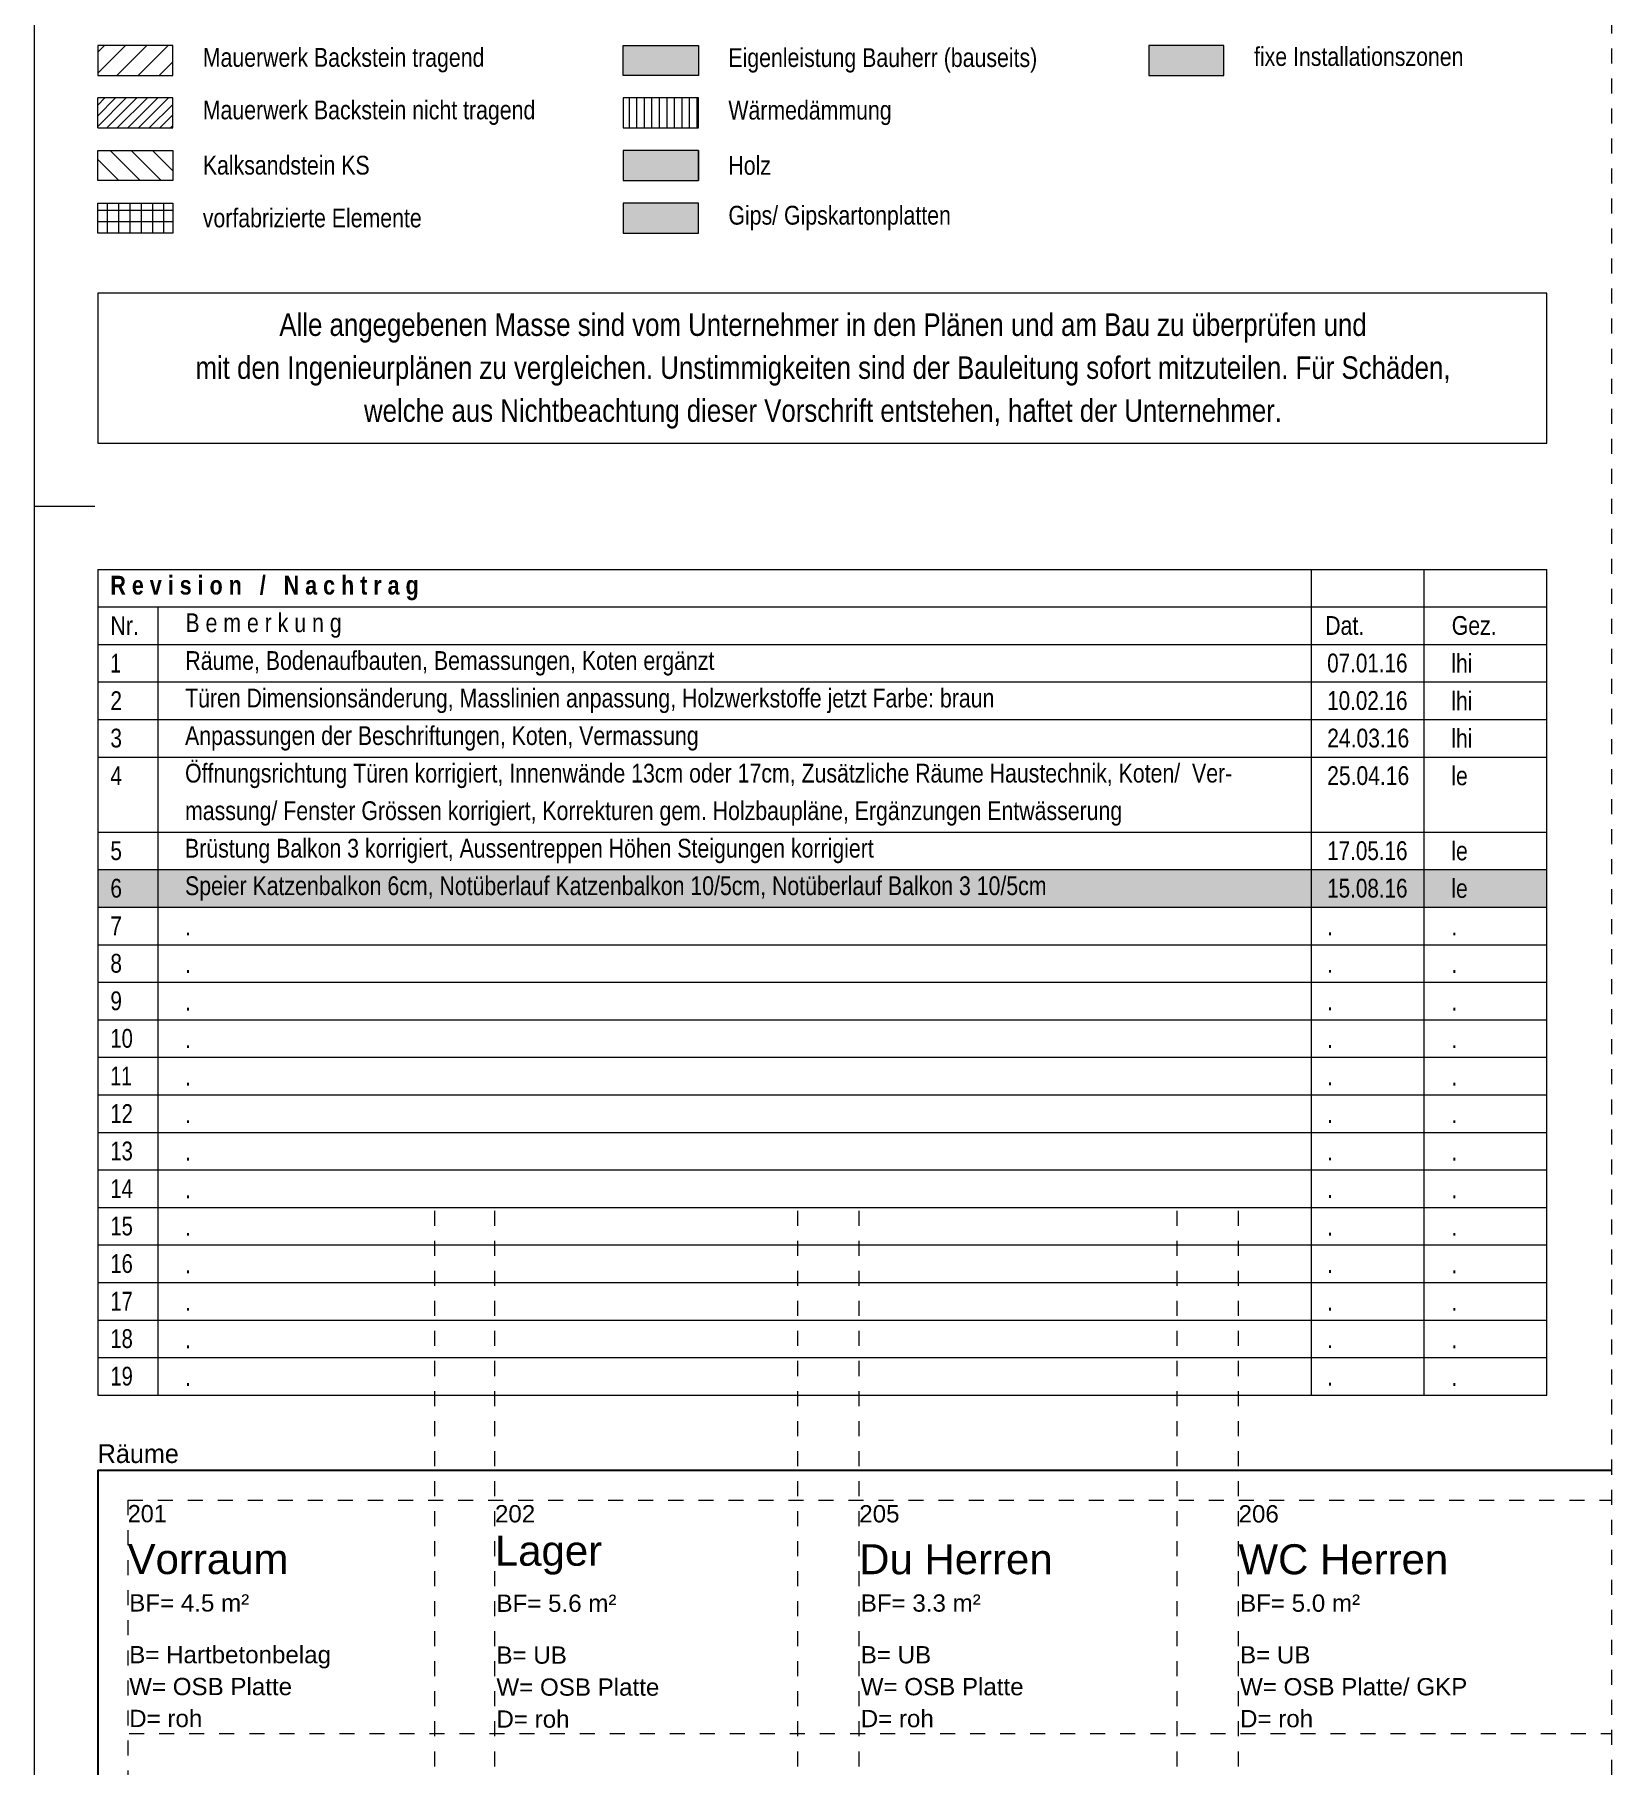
# Model space of a CAD drawing. Header units: metres. Extents: x -94.5 to -10.5, y 121.5 to 156.5.
# Drawn here: x -94.46 to -83.96, y 133.27 to 144.79 of the extents above; entities that cross this region are included whole.
import ezdxf

# ---------------------------------------------------------------- set-up
doc = ezdxf.new("R2010")
doc.units = ezdxf.units.M
doc.linetypes.add('AUSGEZOGEN', pattern=[0])
doc.linetypes.add('VERDECKT2_S2', pattern=[0.09, 0.05, -0.04])
for name, color, linetype, lineweight in [('XR$1$Hilfskonstruktion', 5, 'VERDECKT2_S2', 13), ('XR$1$Plankopf', 7, 'AUSGEZOGEN', 13), ('XR$1$Raumbezeichnung', 7, 'AUSGEZOGEN', 18), ('XR$1$Text_Werkplan_Ausfuehrung', 7, 'AUSGEZOGEN', 25)]:
    doc.layers.add(name, color=color, linetype=linetype, lineweight=lineweight)
doc.styles.add('ARIAL', font='ARIAL.TTF')
doc.styles.add('ARIALNARROW', font='ARIALN.TTF')

msp = doc.modelspace()

# ---------------------------------------------------------------- hatches: boundary and pattern name
at = {"layer": 'XR$1$Plankopf'}
h = msp.add_hatch(dxfattribs=at)
h.set_pattern_fill('SCHRAFFUR_1', color=256, scale=0.05, style=0, pattern_type=2)
h.set_pattern_definition([(45, (0, 0), (-0.14142136, 0.14142136), []), (45, (-0.07071, 0.07071), (-0.14142136, 0.14142136), [])])
h.paths.add_polyline_path([(-94.0411, 144.5224), (-93.5411, 144.5224), (-93.5411, 144.7224), (-94.0411, 144.7224)], flags=0)
for color, points in [(202, [(-90.5411, 144.7224), (-90.5411, 144.5224), (-90.0411, 144.5224), (-90.0411, 144.7224)]), (11, [(-87.0411, 144.5224), (-86.5411, 144.5224), (-86.5411, 144.7224), (-87.0411, 144.7224)]), (42, [(-90.5411, 143.8224), (-90.0411, 143.8224), (-90.0411, 144.0224), (-90.5411, 144.0224)]), (9, [(-90.5411, 143.4724), (-90.0411, 143.4724), (-90.0411, 143.6724), (-90.5411, 143.6724)]), (3, [(-94.0411, 139.2324), (-94.0411, 138.9824), (-84.3911, 138.9824), (-84.3911, 139.2324)])]:
    msp.add_hatch(color=color, dxfattribs=at).paths.add_polyline_path(points)
h = msp.add_hatch(dxfattribs=at)
h.set_pattern_fill('SCHRAFFUR_31', color=256, scale=0.05, style=0, pattern_type=2)
h.set_pattern_definition([(45, (0, 0), (-0.07071068, 0.07071068), []), (45, (-0.03536, 0.03536), (-0.07071068, 0.07071068), [])])
h.paths.add_polyline_path([(-94.0411, 144.1724), (-93.5411, 144.1724), (-93.5411, 144.3724), (-94.0411, 144.3724)], flags=0)
h = msp.add_hatch(dxfattribs=at)
h.set_pattern_fill('SCHRAFFUR_9', color=256, scale=0.05, style=0, pattern_type=2)
h.set_pattern_definition([(90, (0, 0), (-0.1, 6e-18), []), (90, (-0.05, 6e-18), (-0.1, 6e-18), [])])
h.paths.add_polyline_path([(-90.5411, 144.1724), (-90.0411, 144.1724), (-90.0411, 144.3724), (-90.5411, 144.3724)], flags=0)
h = msp.add_hatch(dxfattribs=at)
h.set_pattern_fill('SCHRAFFUR_2', color=256, scale=0.05, style=0, pattern_type=2)
h.set_pattern_definition([(135, (0, 0), (-0.14142136, -0.14142136), []), (135, (-0.07071, -0.07071), (-0.14142136, -0.14142136), [])])
h.paths.add_polyline_path([(-93.5411, 143.8224), (-93.5411, 144.0224), (-94.0411, 144.0224), (-94.0411, 143.8224)], flags=0)
h = msp.add_hatch(dxfattribs=at)
h.set_pattern_fill('SCHRAFFUR_7', color=256, scale=0.05, style=0, pattern_type=2)
h.set_pattern_definition([(0, (0, 0), (0, 0.075), []), (90, (0, 0), (-0.075, 5e-18), [])])
h.paths.add_polyline_path([(-93.5411, 143.4724), (-93.5411, 143.6724), (-94.0411, 143.6724), (-94.0411, 143.4724)], flags=0)

# ---------------------------------------------------------------- linework, layer by layer
at = {"layer": 'XR$1$Hilfskonstruktion'}
for p, q in [((-83.9611, 156.5024), (-83.9611, 121.5024)), ((-91.7956, 123.2596), (-91.7956, 136.9824)), ((-91.3956, 123.2596), (-91.3956, 136.9824)), ((-89.3795, 123.2596), (-89.3795, 136.9824)), ((-88.9696, 123.2596), (-88.9696, 136.9824)), ((-86.8536, 123.2596), (-86.8536, 136.9824)), ((-86.4437, 123.2596), (-86.4437, 136.9824)), ((-93.8411, 135.0324), (-83.9611, 135.0324)), ((-93.8411, 135.0324), (-93.8411, 125.1718)), ((-93.8313, 133.4792), (-83.9611, 133.4792))]:
    msp.add_line(p, q, dxfattribs=at)
at = {"layer": 'XR$1$Plankopf'}
for p, q in [((-94.4611, 121.5024), (-94.4611, 156.5024)), ((-93.5411, 144.7224), (-94.0411, 144.7224)), ((-94.0411, 144.7224), (-94.0411, 144.5224)), ((-93.5411, 144.5224), (-93.5411, 144.7224)), ((-90.5411, 144.7224), (-90.0411, 144.7224)), ((-90.5411, 144.5224), (-90.5411, 144.7224)), ((-90.0411, 144.7224), (-90.0411, 144.5224)), ((-86.5411, 144.7224), (-87.0411, 144.7224)), ((-87.0411, 144.7224), (-87.0411, 144.5224)), ((-86.5411, 144.5224), (-86.5411, 144.7224)), ((-94.0411, 144.5224), (-93.5411, 144.5224)), ((-90.0411, 144.5224), (-90.5411, 144.5224)), ((-87.0411, 144.5224), (-86.5411, 144.5224)), ((-93.5411, 144.3724), (-94.0411, 144.3724)), ((-94.0411, 144.1724), (-94.0411, 144.3724)), ((-93.5411, 144.1724), (-93.5411, 144.3724)), ((-90.0411, 144.3724), (-90.5411, 144.3724)), ((-90.5411, 144.3724), (-90.5411, 144.1724)), ((-90.0411, 144.1724), (-90.0411, 144.3724)), ((-94.0411, 144.1724), (-93.5411, 144.1724)), ((-90.5411, 144.1724), (-90.0411, 144.1724)), ((-94.0411, 144.0224), (-93.5411, 144.0224)), ((-94.0411, 143.8224), (-94.0411, 144.0224)), ((-93.5411, 144.0224), (-93.5411, 143.8224)), ((-90.0411, 144.0224), (-90.5411, 144.0224)), ((-90.5411, 144.0224), (-90.5411, 143.8224)), ((-90.0411, 144.0224), (-90.0411, 143.8224)), ((-90.0411, 143.8224), (-90.0411, 144.0224)), ((-93.5411, 143.8224), (-94.0411, 143.8224)), ((-90.5411, 143.8224), (-90.0411, 143.8224)), ((-94.0411, 143.6724), (-93.5411, 143.6724)), ((-94.0411, 143.4724), (-94.0411, 143.6724)), ((-93.5411, 143.6724), (-93.5411, 143.4724)), ((-90.0411, 143.6724), (-90.5411, 143.6724)), ((-90.5411, 143.6724), (-90.5411, 143.4724)), ((-90.0411, 143.4724), (-90.0411, 143.6724)), ((-93.5411, 143.4724), (-94.0411, 143.4724)), ((-90.5411, 143.4724), (-90.0411, 143.4724)), ((-94.0411, 143.0724), (-94.0411, 142.0724)), ((-84.3911, 143.0724), (-94.0411, 143.0724)), ((-84.3911, 142.0724), (-84.3911, 143.0724)), ((-94.0411, 142.0724), (-84.3911, 142.0724)), ((-94.4611, 141.6524), (-94.0611, 141.6524)), ((-94.0411, 141.2324), (-84.3911, 141.2324)), ((-94.0411, 141.2324), (-94.0411, 135.7324)), ((-85.9585, 135.7324), (-85.9585, 141.2324)), ((-85.2085, 135.7324), (-85.2085, 141.2324)), ((-84.3911, 135.7324), (-84.3911, 141.2324)), ((-94.0411, 140.9824), (-84.3911, 140.9824)), ((-93.6409, 140.9824), (-93.6409, 135.7324)), ((-94.0411, 140.7324), (-84.3911, 140.7324)), ((-94.0411, 140.4824), (-84.3911, 140.4824)), ((-94.0411, 140.2324), (-84.3911, 140.2324)), ((-94.0411, 139.9824), (-84.3911, 139.9824)), ((-94.0411, 139.4824), (-84.3911, 139.4824)), ((-94.0411, 139.2324), (-84.3911, 139.2324)), ((-94.0411, 138.9824), (-84.3911, 138.9824)), ((-94.0411, 138.7324), (-84.3911, 138.7324)), ((-94.0411, 138.4824), (-84.3911, 138.4824)), ((-94.0411, 138.2324), (-84.3911, 138.2324)), ((-94.0411, 137.9824), (-84.3911, 137.9824)), ((-94.0411, 137.7324), (-84.3911, 137.7324)), ((-94.0411, 137.4824), (-84.3911, 137.4824)), ((-94.0411, 137.2324), (-84.3911, 137.2324)), ((-94.0411, 136.9824), (-84.3911, 136.9824)), ((-94.0411, 136.7324), (-84.3911, 136.7324)), ((-94.0411, 136.4824), (-84.3911, 136.4824)), ((-94.0411, 136.2324), (-84.3911, 136.2324)), ((-94.0411, 135.9824), (-84.3911, 135.9824)), ((-94.0411, 135.7324), (-84.3911, 135.7324))]:
    msp.add_line(p, q, dxfattribs=at)
at = {"layer": 'XR$1$Text_Werkplan_Ausfuehrung', "color": 250, "linetype": 'AUSGEZOGEN', "lineweight": 25}
for q in [(-83.9611, 135.2324), (-94.0411, 125.1718)]:
    msp.add_line((-94.0411, 135.2324), q, dxfattribs=at)

# ---------------------------------------------------------------- texts
at = {"layer": 'XR$1$Plankopf', "char_height": 0.125, "attachment_point": 4, "style": 'ARIALNARROW'}
for s, insert, width in [('\\W0.99;Mauerwerk\\~Backstein\\~tragend', (-93.3411, 144.6237), 1.947538), ('\\W0.99;Eigenleistung\\~Bauherr\\~(bauseits)', (-89.8411, 144.6224), 2.128764), ('\\W0.99;fixe\\~Installationszonen', (-86.3411, 144.6474), 1.459819), ('\\W0.99;Mauerwerk\\~Backstein\\~nicht\\~tragend', (-93.3411, 144.2737), 2.287099), ('\\W0.99;Wärmedämmung', (-89.8411, 144.2724), 1.155875), ('\\W0.99;Kalksandstein\\~KS', (-93.3411, 143.9237), 1.178738), ('\\W0.99;Holz', (-89.8411, 143.9224), 0.347348), ('\\W0.99;vorfabrizierte\\~Elemente', (-93.3411, 143.5724), 1.526659), ('\\W0.99;Gips/\\~Gipskartonplatten', (-89.8411, 143.5724), 1.547356), ('{\\fArial Narrow|i0|b1;\\H0.125000;\\W1.000000;\\C7;R e v i s i o n   /   N a c h t r a g}\\P', (-93.9568, 141.1078), 2.11296), ('\\W1.00;Nr.', (-93.9568, 140.8578), 0.253955), ('\\W0.99;B\\~e\\~m\\~e\\~r\\~k\\~u\\~n\\~g', (-93.4568, 140.8578), 1.107934), ('\\W0.99;Dat.', (-85.8668, 140.8578), 0.324612), ('\\W0.99;Gez.', (-85.0243, 140.8578), 0.361641), ('\\W0.89;1', (-93.9568, 140.6078), 0.134784), ('\\W0.99;Räume,\\~Bodenaufbauten,\\~Bemassungen,\\~Koten\\~ergänzt', (-93.4573, 140.6063), 3.603807), ('\\W0.96;07.01.16', (-85.8537, 140.6078), 0.614421), ('\\W0.98;lhi', (-85.0269, 140.6063), 0.202827), ('\\W0.97;2', (-93.9568, 140.3578), 0.140097), ('\\W0.99;Türen\\~Dimensionsänderung,\\~Masslinien\\~anpassung,\\~Holzwerkstoffe\\~jetzt\\~Farbe:\\~braun', (-93.4593, 140.3563), 5.476689), ('\\W0.96;10.02.16', (-85.8537, 140.3578), 0.614421), ('\\W0.98;lhi', (-85.0269, 140.3563), 0.202827), ('\\W0.99;Anpassungen\\~der\\~Beschriftungen,\\~Koten,\\~Vermassung', (-93.4593, 140.1063), 3.499621), ('\\W0.97;3', (-93.9568, 140.1078), 0.140097), ('\\W0.98;24.03.16', (-85.8537, 140.1078), 0.615245), ('\\W0.98;lhi', (-85.0269, 140.1063), 0.202827), ('\\W0.99;Öffnungsrichtung\\~Türen\\~korrigiert,\\~Innenwände\\~13cm\\~oder\\~17cm,\\~Zusätzliche\\~Räume\\~Haustechnik,\\~Koten/\\~\\~Ver-', (-93.4593, 139.8563), 7.070333), ('\\W0.97;4', (-93.9568, 139.8578), 0.140097), ('\\W0.98;25.04.16', (-85.8537, 139.8578), 0.615245), ('\\W0.98;le', (-85.0269, 139.8563), 0.171494), ('\\W0.99;massung/\\~Fenster\\~Grössen\\~korrigiert,\\~Korrekturen\\~gem.\\~Holzbaupläne,\\~Ergänzungen\\~Entwässerung', (-93.4593, 139.6063), 6.335059), ('\\W0.97;5', (-93.9568, 139.3578), 0.140097), ('\\W0.99;Brüstung\\~Balkon\\~3\\~korrigiert,\\~Aussentreppen\\~Höhen\\~Steigungen\\~korrigiert', (-93.4593, 139.3563), 4.672565), ('\\W0.96;17.05.16', (-85.8537, 139.3578), 0.614421), ('\\W0.98;le', (-85.0269, 139.3563), 0.171494), ('\\W0.97;6', (-93.9568, 139.1078), 0.140097), ('\\W0.99;Speier\\~Katzenbalkon\\~6cm,\\~Notüberlauf\\~Katzenbalkon\\~10/5cm,\\~Notüberlauf\\~Balkon\\~3\\~10/5cm', (-93.4593, 139.1063), 5.826539), ('\\W0.96;15.08.16', (-85.8537, 139.1078), 0.614421), ('\\W0.98;le', (-85.0269, 139.1063), 0.171494), ('\\W0.97;7', (-93.9568, 138.8578), 0.140097), ('\\W0.96;.', (-93.4593, 138.8563), 0.099498), ('\\W0.96;.', (-85.8537, 138.8578), 0.099498), ('\\W0.96;.', (-85.0269, 138.8563), 0.099498), ('\\W0.97;8', (-93.9568, 138.6078), 0.140097), ('\\W0.96;.', (-93.4593, 138.6063), 0.099498), ('\\W0.96;.', (-85.8537, 138.6078), 0.099498), ('\\W0.96;.', (-85.0269, 138.6063), 0.099498), ('\\W0.97;9', (-93.9568, 138.3578), 0.140097), ('\\W0.96;.', (-93.4593, 138.3563), 0.099498), ('\\W0.96;.', (-85.8537, 138.3578), 0.099498), ('\\W0.96;.', (-85.0269, 138.3563), 0.099498), ('\\W0.94;10', (-93.9568, 138.1078), 0.217004), ('\\W0.96;.', (-93.4593, 138.1063), 0.099498), ('\\W0.96;.', (-85.8537, 138.1078), 0.099498), ('\\W0.96;.', (-85.0269, 138.1063), 0.099498), ('\\W0.90;11', (-93.9568, 137.8578), 0.214424), ('\\W0.96;.', (-93.4593, 137.8563), 0.099498), ('\\W0.96;.', (-85.8537, 137.8578), 0.099498), ('\\W0.96;.', (-85.0269, 137.8563), 0.099498), ('\\W0.94;12', (-93.9568, 137.6078), 0.217004), ('\\W0.96;.', (-93.4593, 137.6063), 0.099498), ('\\W0.96;.', (-85.8537, 137.6078), 0.099498), ('\\W0.96;.', (-85.0269, 137.6063), 0.099498), ('\\W0.94;13', (-93.9568, 137.3578), 0.217004), ('\\W0.96;.', (-93.4593, 137.3563), 0.099498), ('\\W0.96;.', (-85.8537, 137.3578), 0.099498), ('\\W0.96;.', (-85.0269, 137.3563), 0.099498), ('\\W0.94;14', (-93.9568, 137.1078), 0.217004), ('\\W0.96;.', (-93.4593, 137.1063), 0.099498), ('\\W0.96;.', (-85.8537, 137.1078), 0.099498), ('\\W0.96;.', (-85.0269, 137.1063), 0.099498), ('\\W0.94;15', (-93.9568, 136.8578), 0.217004), ('\\W0.96;.', (-93.4593, 136.8563), 0.099498), ('\\W0.96;.', (-85.8537, 136.8578), 0.099498), ('\\W0.96;.', (-85.0269, 136.8563), 0.099498), ('\\W0.94;16', (-93.9568, 136.6078), 0.217004), ('\\W0.96;.', (-93.4593, 136.6063), 0.099498), ('\\W0.96;.', (-85.8537, 136.6078), 0.099498), ('\\W0.96;.', (-85.0269, 136.6063), 0.099498), ('\\W0.94;17', (-93.9568, 136.3578), 0.217004), ('\\W0.96;.', (-93.4593, 136.3563), 0.099498), ('\\W0.96;.', (-85.8537, 136.3578), 0.099498), ('\\W0.96;.', (-85.0269, 136.3563), 0.099498), ('\\W0.94;18', (-93.9568, 136.1078), 0.217004), ('\\W0.96;.', (-93.4593, 136.1063), 0.099498), ('\\W0.96;.', (-85.8537, 136.1078), 0.099498), ('\\W0.96;.', (-85.0269, 136.1063), 0.099498), ('\\W0.94;19', (-93.9568, 135.8578), 0.217004), ('\\W0.96;.', (-93.4593, 135.8563), 0.099498), ('\\W0.96;.', (-85.8537, 135.8578), 0.099498), ('\\W0.96;.', (-85.0269, 135.8563), 0.099498)]:
    msp.add_mtext(s, dxfattribs=dict(at, insert=insert, width=width))
at = {"layer": 'XR$1$Plankopf', "insert": (-89.2111, 142.9374), "char_height": 0.15, "width": 10.049538, "attachment_point": 2, "line_spacing_factor": 1.144578, "style": 'ARIALNARROW'}
msp.add_mtext('{\\fArial Narrow|i0|b0;\\H0.150000;\\W1.000000;\\C7;Alle angegebenen Masse sind vom Unternehmer in den Plänen und am Bau zu überprüfen und}\\P{\\fArial Narrow|i0|b0;\\H0.150000;\\W1.000000;\\C7;mit den Ingenieurplänen zu vergleichen. Unstimmigkeiten sind der Bauleitung sofort mitzuteilen. Für Schäden,}\\P{\\fArial Narrow|i0|b0;\\H0.150000;\\W1.000000;\\C7;welche aus Nichtbeachtung dieser Vorschrift entstehen, haftet der Unternehmer.}\\P', dxfattribs=at)
at = {"layer": 'XR$1$Raumbezeichnung', "style": 'ARIAL'}
for s, insert, char_height, width, attachment_point in [('\\W0.97;201', (-93.8411, 134.8838), 0.115, 0.326087, 7), ('\\W1.00;202', (-91.3956, 134.8829), 0.115, 0.327922, 7), ('\\W1.00;205', (-88.9696, 134.8829), 0.115, 0.327922, 7), ('\\W1.00;206', (-86.4437, 134.8824), 0.115, 0.327922, 7), ('\\W1.00;Lager', (-91.3963, 134.5357), 0.2, 0.820446, 7), ('\\W1.00;Vorraum', (-93.8419, 134.5375), 0.2, 1.176971, 7), ('\\W1.00;Du\\~Herren', (-88.9704, 134.5366), 0.2, 1.397137, 7), ('\\W1.00;WC\\~Herren', (-86.4445, 134.5361), 0.2, 1.503643, 7), ('\\W1.00;BF=\\~4.5\\~m²', (-93.8311, 134.4059), 0.115, 0.856684, 1), ('\\W1.00;BF=\\~5.6\\~m²', (-91.3855, 134.4037), 0.115, 0.856684, 1), ('\\W1.00;BF=\\~3.3\\~m²', (-88.9596, 134.405), 0.115, 0.856684, 1), ('\\W1.00;BF=\\~5.0\\~m²', (-86.4337, 134.4045), 0.115, 0.856684, 1), ('\\W1.00;B=\\~Hartbetonbelag', (-93.8313, 134.0614), 0.115, 1.409035, 1), ('\\W1.00;B=\\~UB', (-91.3857, 134.0583), 0.115, 0.527018, 1), ('\\W1.00;B=\\~UB', (-88.9598, 134.0605), 0.115, 0.527018, 1), ('\\W1.00;B=\\~UB', (-86.4339, 134.06), 0.115, 0.527018, 1), ('\\W1.00;W=\\~OSB\\~Platte', (-93.8313, 133.8489), 0.115, 1.142287, 1), ('\\W1.00;W=\\~OSB\\~Platte', (-91.3857, 133.8452), 0.115, 1.142287, 1), ('\\W1.00;W=\\~OSB\\~Platte', (-88.9598, 133.848), 0.115, 1.142287, 1), ('\\W1.00;W=\\~OSB\\~Platte/\\~GKP', (-86.4339, 133.8475), 0.115, 1.569684, 1), ('\\W1.00;D=\\~roh', (-93.8313, 133.6364), 0.115, 0.546345, 1), ('\\W1.00;D=\\~roh', (-91.3857, 133.6322), 0.115, 0.546345, 1), ('\\W1.00;D=\\~roh', (-88.9598, 133.6355), 0.115, 0.546345, 1), ('\\W1.00;D=\\~roh', (-86.4339, 133.635), 0.115, 0.546345, 1)]:
    msp.add_mtext(s, dxfattribs=dict(at, insert=insert, char_height=char_height, width=width, attachment_point=attachment_point))
at = {"layer": 'XR$1$Text_Werkplan_Ausfuehrung', "color": 250, "linetype": 'AUSGEZOGEN', "lineweight": 25, "insert": (-94.0411, 135.2783), "char_height": 0.125, "width": 0.599461, "attachment_point": 7, "style": 'ARIAL'}
msp.add_mtext('\\W0.96;Räume', dxfattribs=at)

doc.saveas('drawing.dxf')
